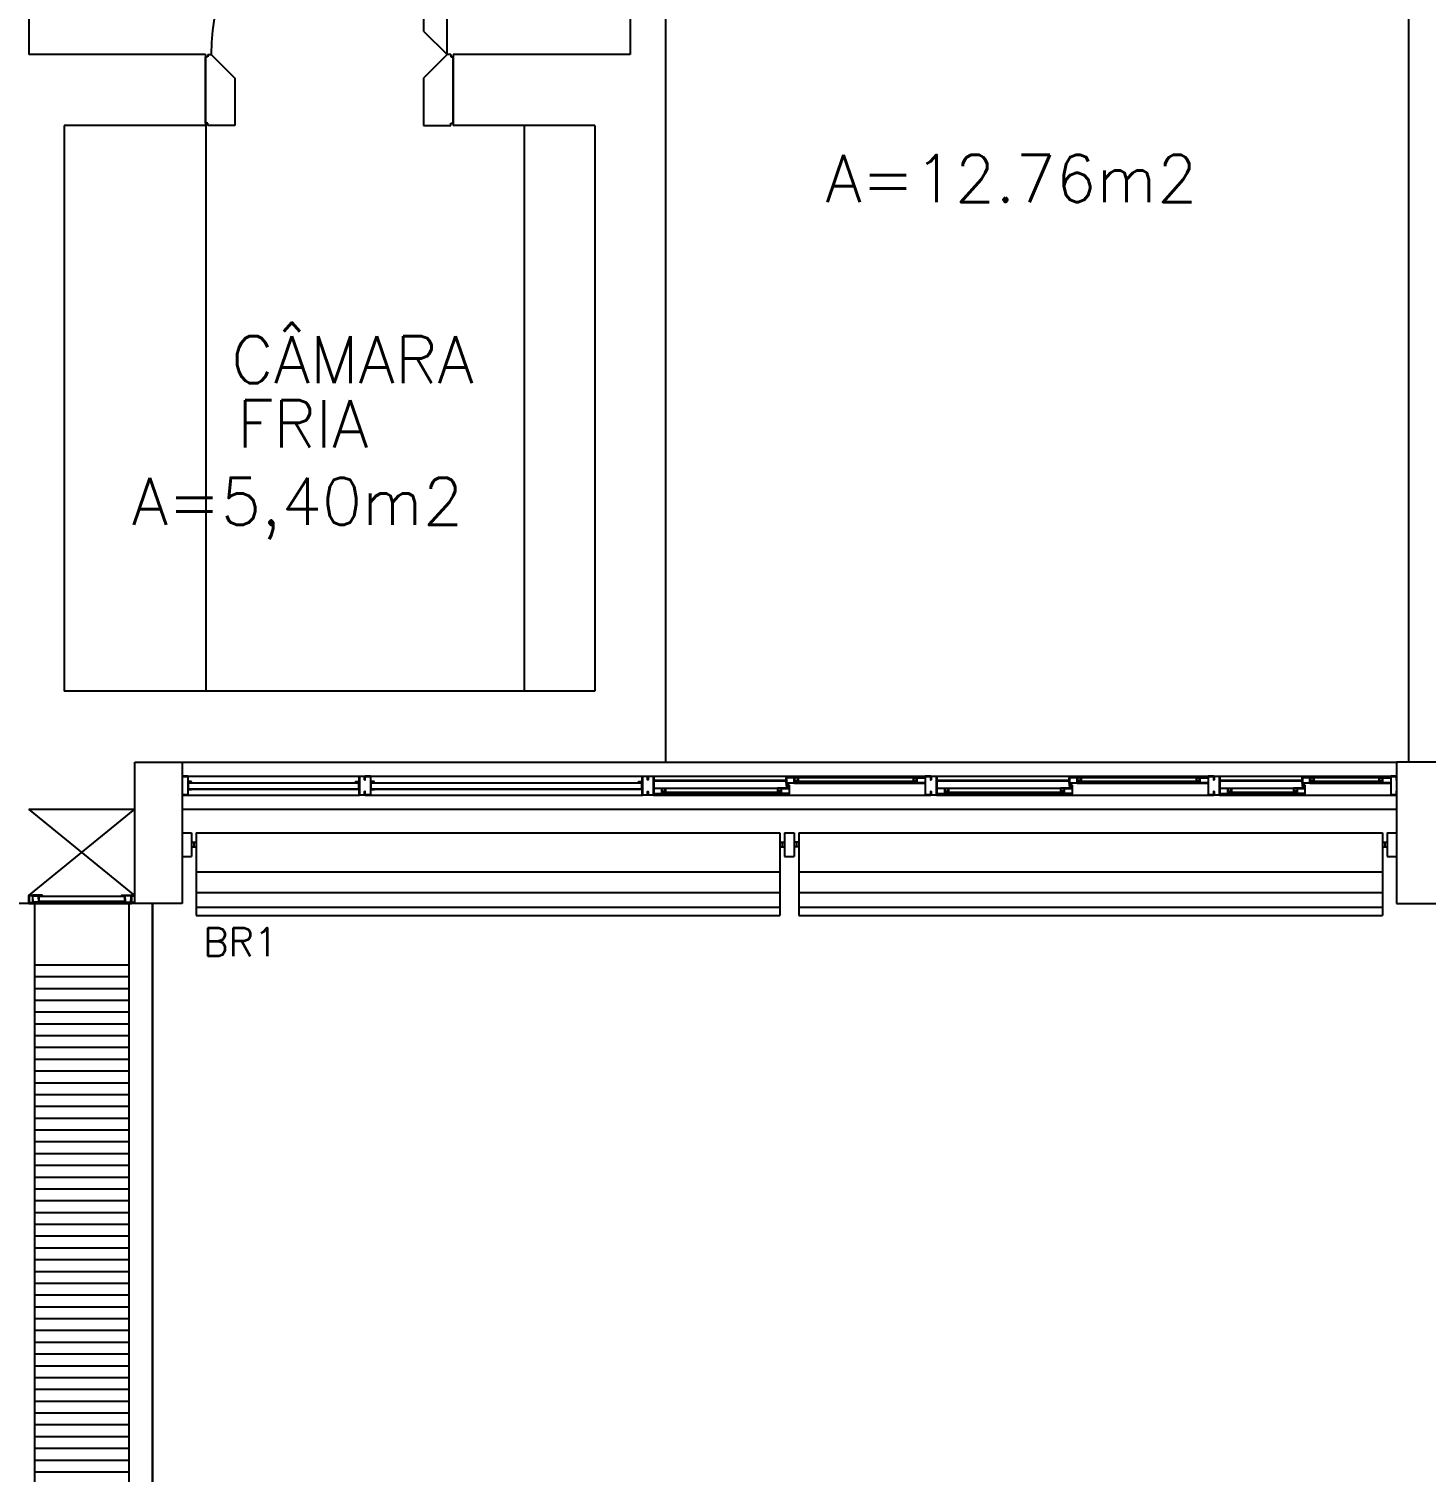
# Model space of a CAD drawing. Header units: millimetres. Extents: x 2128 to 2646, y 1972 to 2207.
# Drawn here: x 2328.81 to 2334.74, y 2124.5 to 2130.62 of the extents above; entities that cross this region are included whole.
import ezdxf

# ---------------------------------------------------------------- set-up
doc = ezdxf.new("R2010")
doc.units = ezdxf.units.MM
for name, color, linetype in [('AR-ALV', 2, 'Continuous'), ('AR-BRISES', 1, 'Continuous'), ('AR-ESQ', 1, 'Continuous'), ('AR-ESTC', 3, 'Continuous'), ('AR-ESTC-V3', 3, 'Continuous'), ('AR-PEITORIL', 1, 'Continuous'), ('AR-PISO', 1, 'Continuous'), ('AR-PORTA', 1, 'Continuous'), ('BR-LINHAS', 1, 'Continuous'), ('BR-MONTANTE', 242, 'Continuous'), ('BR-PAINEL', 1, 'Continuous'), ('BR-SUPORTE', 1, 'Continuous'), ('BR-TEXTO', 2, 'Continuous'), ('CAMARA FRIA-CONG', 1, 'Continuous'), ('DT-ESQ-BAGUETE-C', 1, 'Continuous'), ('DT-ESQ-BAGUETE-V', 1, 'Continuous'), ('DT-ESQ-CHAPA DOBRADA-V', 1, 'Continuous'), ('DT-ESQ-MARCO-V', 1, 'Continuous'), ('DT-ESQ-PERFIL CADEIRA-C', 2, 'Continuous'), ('DT-ESQ-PERFIL CADEIRA-V', 2, 'Continuous'), ('DT-ESQ-PERFIL U SIMPLES-C', 2, 'Continuous'), ('DT-ESQ-PERFIL U-C', 2, 'Continuous'), ('DT-ESQ-PERFIL U-V', 1, 'Continuous'), ('DT-ESQ-VENEZIANA-C', 1, 'Continuous'), ('DT-ESQ-VENEZIANA-V', 1, 'Continuous'), ('DT-ESQ-VIDRO-C', 2, 'Continuous'), ('DT-TXTMOD', 1, 'Continuous'), ('insercao', 4, 'Continuous'), ('maçaneta', 1, 'Continuous'), ('mov', 1, 'Continuous'), ('pm1', 2, 'Continuous'), ('pm2', 2, 'Continuous'), ('TEXTO', 2, 'Continuous'), ('Área', 2, 'Continuous')]:
    doc.layers.add(name, color=color, linetype=linetype)
doc.styles.add('S10', font='simplex.shx', dxfattribs={"height": 0.1})
doc.styles.add('S12', font='simplex.shx', dxfattribs={"width": 1.1, "height": 0.12})
doc.styles.add('UNB-100', font='simplex.shx', dxfattribs={"height": 0.2})

# ---------------------------------------------------------------- blocks, each defined once
blk = doc.blocks.new('pe100-alv-01p')
at = {"layer": 'maçaneta'}
for p, q in [((-0.025, 1.25), (-0.005, 1.25)), ((-0.025, 1.235), (-0.005, 1.235)), ((-0.005, 1.05), (-0.005, 1.235)), ((0.01, 1.065), (0.01, 1.235))]:
    blk.add_line(p, q, dxfattribs=at)
for centre, start, end in [((-0.005, 1.235), 360, 90), ((-0.005, 1.065), 270, 360)]:
    blk.add_arc(centre, 0.015, start, end, dxfattribs=at)
at = {"layer": 'mov'}
blk.add_arc((-0.025, 0.3), 1, 90, 180, dxfattribs=at)
at = {"layer": 'pm1'}
for p, q in [((-0.025, 1.3), (-0.125, 1.2)), ((-0.025, 1.3), (-0.025, 1.3)), ((-0.025, 0.3), (-0.025, 1.3)), ((-0.125, 1.2), (-0.125, 0.4)), ((-0.125, 0.4), (-0.025, 0.3)), ((-1.04, 0.29), (-1.05, 0.29)), ((-1.05, 0.01), (-1.05, 0.29)), ((-1.04, 0.3), (-1.025, 0.3)), ((-1.04, 0.3), (-1.04, 0.29)), ((-1.025, 0.3), (-0.925, 0.2)), ((-0.025, 0.3), (-0.125, 0.2)), ((-0.025, 0.3), (-0.025, 0.3)), ((-0.01, 0.3), (-0.025, 0.3)), ((-0.01, 0.3), (-0.01, 0.29)), ((-0.925, 0.2), (-0.925, 0)), ((-0.125, 0.2), (-0.125, 0)), ((-1.04, 0.01), (-1.05, 0.01)), ((-1.04, 0), (-1.04, 0.01)), ((-0.925, 0), (-1.04, 0)), ((-0.125, 0), (-0.01, 0)), ((-0.01, 0), (-0.01, 0.01))]:
    blk.add_line(p, q, dxfattribs=at)
at = {"layer": 'pm2'}
for p, q in [((-0.01, 0.29), (0, 0.29)), ((0, 0.01), (0, 0.29)), ((-0.01, 0.01), (0, 0.01))]:
    blk.add_line(p, q, dxfattribs=at)
blk = doc.blocks.new('EF50-P')
at = {"layer": 'DT-ESQ-BAGUETE-C', "ltscale": 0.1}
for points in [[(2.0485, -0.125), (2.035, -0.125), (2.035, -0.1235), (2.048, -0.1235, 0.414214), (2.0485, -0.123), (2.0485, -0.112, 0.414214), (2.048, -0.1115), (2.035, -0.1115), (2.035, -0.11), (2.0485, -0.11, -0.414214), (2.05, -0.1115), (2.05, -0.1235, -0.414214)], [(2.5265, -0.125), (2.54, -0.125), (2.54, -0.1235), (2.527, -0.1235, -0.414214), (2.5265, -0.123), (2.5265, -0.112, -0.414214), (2.527, -0.1115), (2.54, -0.1115), (2.54, -0.11), (2.5265, -0.11, 0.414214), (2.525, -0.1115), (2.525, -0.1235, 0.414214)], [(2.61, -0.08), (2.5965, -0.08), (2.5965, -0.0785), (2.6095, -0.0785, 0.414214), (2.61, -0.078), (2.61, -0.067, 0.414214), (2.6095, -0.0665), (2.5965, -0.0665), (2.5965, -0.065), (2.61, -0.065, -0.414214), (2.6115, -0.0665), (2.6115, -0.0785, -0.414214)], [(3.1015, -0.08), (3.115, -0.08), (3.115, -0.0785), (3.102, -0.0785, -0.414214), (3.1015, -0.078), (3.1015, -0.067, -0.414214), (3.102, -0.0665), (3.115, -0.0665), (3.115, -0.065), (3.1015, -0.065, 0.414214), (3.1, -0.0665), (3.1, -0.0785, 0.414214)], [(3.2485, -0.125), (3.235, -0.125), (3.235, -0.1235), (3.248, -0.1235, 0.414214), (3.2485, -0.123), (3.2485, -0.112, 0.414214), (3.248, -0.1115), (3.235, -0.1115), (3.235, -0.11), (3.2485, -0.11, -0.414214), (3.25, -0.1115), (3.25, -0.1235, -0.414214)], [(3.7265, -0.125), (3.74, -0.125), (3.74, -0.1235), (3.727, -0.1235, -0.414214), (3.7265, -0.123), (3.7265, -0.112, -0.414214), (3.727, -0.1115), (3.74, -0.1115), (3.74, -0.11), (3.7265, -0.11, 0.414214), (3.725, -0.1115), (3.725, -0.1235, 0.414214)], [(3.81, -0.08), (3.7965, -0.08), (3.7965, -0.0785), (3.8095, -0.0785, 0.414214), (3.81, -0.078), (3.81, -0.067, 0.414214), (3.8095, -0.0665), (3.7965, -0.0665), (3.7965, -0.065), (3.81, -0.065, -0.414214), (3.8115, -0.0665), (3.8115, -0.0785, -0.414214)], [(4.3015, -0.08), (4.315, -0.08), (4.315, -0.0785), (4.302, -0.0785, -0.414214), (4.3015, -0.078), (4.3015, -0.067, -0.414214), (4.302, -0.0665), (4.315, -0.0665), (4.315, -0.065), (4.3015, -0.065, 0.414214), (4.3, -0.0665), (4.3, -0.0785, 0.414214)], [(4.4485, -0.125), (4.435, -0.125), (4.435, -0.1235), (4.448, -0.1235, 0.414214), (4.4485, -0.123), (4.4485, -0.112, 0.414214), (4.448, -0.1115), (4.435, -0.1115), (4.435, -0.11), (4.4485, -0.11, -0.414214), (4.45, -0.1115), (4.45, -0.1235, -0.414214)], [(4.714, -0.125), (4.7275, -0.125), (4.7275, -0.1235), (4.7145, -0.1235, -0.414214), (4.714, -0.123), (4.714, -0.112, -0.414214), (4.7145, -0.1115), (4.7275, -0.1115), (4.7275, -0.11), (4.714, -0.11, 0.414214), (4.7125, -0.1115), (4.7125, -0.1235, 0.414214)], [(4.7975, -0.08), (4.784, -0.08), (4.784, -0.0785), (4.797, -0.0785, 0.414214), (4.7975, -0.078), (4.7975, -0.067, 0.414214), (4.797, -0.0665), (4.784, -0.0665), (4.784, -0.065), (4.7975, -0.065, -0.414214), (4.799, -0.0665), (4.799, -0.0785, -0.414214)], [(5.0765, -0.08), (5.09, -0.08), (5.09, -0.0785), (5.077, -0.0785, -0.414214), (5.0765, -0.078), (5.0765, -0.067, -0.414214), (5.077, -0.0665), (5.09, -0.0665), (5.09, -0.065), (5.0765, -0.065, 0.414214), (5.075, -0.0665), (5.075, -0.0785, 0.414214)]]:
    blk.add_lwpolyline(points, format="xyb", close=True, dxfattribs=at)
at = {"layer": 'DT-ESQ-BAGUETE-V', "ltscale": 0.1}
for p, q in [((2.0485, -0.11), (2.5265, -0.11)), ((2.61, -0.065), (3.1015, -0.065)), ((3.2485, -0.11), (3.7265, -0.11)), ((3.81, -0.065), (4.3015, -0.065)), ((4.4485, -0.11), (4.714, -0.11)), ((4.7975, -0.065), (5.0765, -0.065))]:
    blk.add_line(p, q, dxfattribs=at)
at = {"layer": 'DT-ESQ-CHAPA DOBRADA-V', "ltscale": 0.1}
for p, q in [((2, -0.077), (2.5615, -0.077)), ((2, -0.08), (2.5615, -0.08)), ((3.2, -0.077), (3.7615, -0.077)), ((3.2, -0.08), (3.7615, -0.08)), ((4.4, -0.077), (4.749, -0.077)), ((4.4, -0.08), (4.749, -0.08))]:
    blk.add_line(p, q, dxfattribs=at)
at = {"layer": 'DT-ESQ-MARCO-V', "ltscale": 0.1}
for p, q in [((0.0235, -0.06), (0.7515, -0.06)), ((0.7985, -0.06), (1.9515, -0.06)), ((0.0235, -0.14), (0.7515, -0.14)), ((0.7985, -0.14), (1.9515, -0.14))]:
    blk.add_line(p, q, dxfattribs=at)
at = {"layer": 'DT-ESQ-PERFIL CADEIRA-C', "ltscale": 0.1}
for p, q in [((2.5635, -0.0885), (2.61, -0.0885)), ((3.15, -0.0885), (3.1015, -0.0885)), ((3.7635, -0.0885), (3.81, -0.0885)), ((4.35, -0.0885), (4.3015, -0.0885)), ((4.751, -0.0885), (4.7975, -0.0885)), ((5.125, -0.0885), (5.0765, -0.0885)), ((2, -0.1335), (2.0485, -0.1335)), ((2.573, -0.1335), (2.5265, -0.1335)), ((3.2, -0.1335), (3.2485, -0.1335)), ((3.773, -0.1335), (3.7265, -0.1335)), ((4.4, -0.1335), (4.4485, -0.1335)), ((4.7605, -0.1335), (4.714, -0.1335))]:
    blk.add_line(p, q, dxfattribs=at)
for points in [[(2.0485, -0.135), (2, -0.135), (2, -0.1335), (2.035, -0.1335, -0.198912), (2.0339, -0.1331, -0.198913), (2.0335, -0.132), (2.0335, -0.112, 0.414214), (2.033, -0.1115), (2, -0.1115), (2, -0.11), (2.0335, -0.11, -0.414214), (2.035, -0.1115), (2.035, -0.1235), (2.035, -0.125), (2.035, -0.132), (2.0485, -0.132, -1)], [(2.5265, -0.132, 1), (2.5265, -0.135), (2.573, -0.135, 0.414214), (2.575, -0.133), (2.575, -0.112, 0.414214), (2.573, -0.11), (2.5415, -0.11, 0.414214), (2.54, -0.1115), (2.54, -0.132)], [(2.54, -0.1335, 0.198913), (2.5411, -0.1331, 0.198913), (2.5415, -0.132), (2.5415, -0.112, -0.414214), (2.542, -0.1115), (2.573, -0.1115, -0.414214), (2.5735, -0.112), (2.5735, -0.133, -0.414214), (2.573, -0.1335)], [(2.61, -0.087, -1), (2.61, -0.09), (2.5635, -0.09, -0.414214), (2.5615, -0.088), (2.5615, -0.067, -0.414214), (2.5635, -0.065), (2.595, -0.065, -0.414214), (2.5965, -0.0665), (2.5965, -0.087)], [(2.5965, -0.0885, -0.198913), (2.5954, -0.0881, -0.198913), (2.595, -0.087), (2.595, -0.067, 0.414214), (2.5945, -0.0665), (2.5635, -0.0665, 0.414214), (2.563, -0.067), (2.563, -0.088, 0.414214), (2.5635, -0.0885)], [(3.1015, -0.09), (3.15, -0.09), (3.15, -0.0885), (3.115, -0.0885, 0.198912), (3.1161, -0.0881, 0.198913), (3.1165, -0.087), (3.1165, -0.067, -0.414214), (3.117, -0.0665), (3.15, -0.0665), (3.15, -0.065), (3.1165, -0.065, 0.414214), (3.115, -0.0665), (3.115, -0.0785), (3.115, -0.08), (3.115, -0.087), (3.1015, -0.087, 1)], [(3.2485, -0.135), (3.2, -0.135), (3.2, -0.1335), (3.235, -0.1335, -0.198912), (3.2339, -0.1331, -0.198913), (3.2335, -0.132), (3.2335, -0.112, 0.414214), (3.233, -0.1115), (3.2, -0.1115), (3.2, -0.11), (3.2335, -0.11, -0.414214), (3.235, -0.1115), (3.235, -0.1235), (3.235, -0.125), (3.235, -0.132), (3.2485, -0.132, -1)], [(3.7265, -0.132, 1), (3.7265, -0.135), (3.773, -0.135, 0.414214), (3.775, -0.133), (3.775, -0.112, 0.414214), (3.773, -0.11), (3.7415, -0.11, 0.414214), (3.74, -0.1115), (3.74, -0.132)], [(3.74, -0.1335, 0.198913), (3.7411, -0.1331, 0.198913), (3.7415, -0.132), (3.7415, -0.112, -0.414214), (3.742, -0.1115), (3.773, -0.1115, -0.414214), (3.7735, -0.112), (3.7735, -0.133, -0.414214), (3.773, -0.1335)], [(3.81, -0.087, -1), (3.81, -0.09), (3.7635, -0.09, -0.414214), (3.7615, -0.088), (3.7615, -0.067, -0.414214), (3.7635, -0.065), (3.795, -0.065, -0.414214), (3.7965, -0.0665), (3.7965, -0.087)], [(3.7965, -0.0885, -0.198913), (3.7954, -0.0881, -0.198913), (3.795, -0.087), (3.795, -0.067, 0.414214), (3.7945, -0.0665), (3.7635, -0.0665, 0.414214), (3.763, -0.067), (3.763, -0.088, 0.414214), (3.7635, -0.0885)], [(4.3015, -0.09), (4.35, -0.09), (4.35, -0.0885), (4.315, -0.0885, 0.198912), (4.3161, -0.0881, 0.198913), (4.3165, -0.087), (4.3165, -0.067, -0.414214), (4.317, -0.0665), (4.35, -0.0665), (4.35, -0.065), (4.3165, -0.065, 0.414214), (4.315, -0.0665), (4.315, -0.0785), (4.315, -0.08), (4.315, -0.087), (4.3015, -0.087, 1)], [(4.4485, -0.135), (4.4, -0.135), (4.4, -0.1335), (4.435, -0.1335, -0.198912), (4.4339, -0.1331, -0.198913), (4.4335, -0.132), (4.4335, -0.112, 0.414214), (4.433, -0.1115), (4.4, -0.1115), (4.4, -0.11), (4.4335, -0.11, -0.414214), (4.435, -0.1115), (4.435, -0.1235), (4.435, -0.125), (4.435, -0.132), (4.4485, -0.132, -1)], [(4.714, -0.132, 1), (4.714, -0.135), (4.7605, -0.135, 0.414214), (4.7625, -0.133), (4.7625, -0.112, 0.414214), (4.7605, -0.11), (4.729, -0.11, 0.414214), (4.7275, -0.1115), (4.7275, -0.132)], [(4.7275, -0.1335, 0.198913), (4.7286, -0.1331, 0.198913), (4.729, -0.132), (4.729, -0.112, -0.414214), (4.7295, -0.1115), (4.7605, -0.1115, -0.414214), (4.761, -0.112), (4.761, -0.133, -0.414214), (4.7605, -0.1335)], [(4.7975, -0.087, -1), (4.7975, -0.09), (4.751, -0.09, -0.414214), (4.749, -0.088), (4.749, -0.067, -0.414214), (4.751, -0.065), (4.7825, -0.065, -0.414214), (4.784, -0.0665), (4.784, -0.087)], [(4.784, -0.0885, -0.198913), (4.7829, -0.0881, -0.198913), (4.7825, -0.087), (4.7825, -0.067, 0.414214), (4.782, -0.0665), (4.751, -0.0665, 0.414214), (4.7505, -0.067), (4.7505, -0.088, 0.414214), (4.751, -0.0885)], [(5.0765, -0.09), (5.125, -0.09), (5.125, -0.0885), (5.09, -0.0885, 0.198912), (5.0911, -0.0881, 0.198913), (5.0915, -0.087), (5.0915, -0.067, -0.414214), (5.092, -0.0665), (5.125, -0.0665), (5.125, -0.065), (5.0915, -0.065, 0.414214), (5.09, -0.0665), (5.09, -0.0785), (5.09, -0.08), (5.09, -0.087), (5.0765, -0.087, 1)]]:
    blk.add_lwpolyline(points, format="xyb", close=True, dxfattribs=at)
at = {"layer": 'DT-ESQ-PERFIL CADEIRA-V', "ltscale": 0.1}
for p, q in [((2.595, -0.09), (3.1015, -0.09)), ((3.795, -0.09), (4.3015, -0.09)), ((4.7825, -0.09), (5.0765, -0.09)), ((2.0485, -0.135), (2.5265, -0.135)), ((3.2485, -0.135), (3.7265, -0.135)), ((4.4485, -0.135), (4.714, -0.135))]:
    blk.add_line(p, q, dxfattribs=at)
at = {"layer": 'DT-ESQ-PERFIL U SIMPLES-C', "ltscale": 0.1}
for points in [[(2.5635, -0.102), (2.5715, -0.102), (2.5715, -0.1005), (2.5635, -0.1005, -0.414214), (2.563, -0.1), (2.563, -0.092, -0.414214), (2.5635, -0.0915), (2.5715, -0.0915), (2.5715, -0.09), (2.5635, -0.09, 0.414214), (2.5615, -0.092), (2.5615, -0.1, 0.414214)], [(2.573, -0.098), (2.565, -0.098), (2.565, -0.0995), (2.573, -0.0995, -0.414214), (2.5735, -0.1), (2.5735, -0.108, -0.414214), (2.573, -0.1085), (2.565, -0.1085), (2.565, -0.11), (2.573, -0.11, 0.414214), (2.575, -0.108), (2.575, -0.1, 0.414214)], [(3.7635, -0.102), (3.7715, -0.102), (3.7715, -0.1005), (3.7635, -0.1005, -0.414214), (3.763, -0.1), (3.763, -0.092, -0.414214), (3.7635, -0.0915), (3.7715, -0.0915), (3.7715, -0.09), (3.7635, -0.09, 0.414214), (3.7615, -0.092), (3.7615, -0.1, 0.414214)], [(3.773, -0.098), (3.765, -0.098), (3.765, -0.0995), (3.773, -0.0995, -0.414214), (3.7735, -0.1), (3.7735, -0.108, -0.414214), (3.773, -0.1085), (3.765, -0.1085), (3.765, -0.11), (3.773, -0.11, 0.414214), (3.775, -0.108), (3.775, -0.1, 0.414214)], [(4.751, -0.102), (4.759, -0.102), (4.759, -0.1005), (4.751, -0.1005, -0.414214), (4.7505, -0.1), (4.7505, -0.092, -0.414214), (4.751, -0.0915), (4.759, -0.0915), (4.759, -0.09), (4.751, -0.09, 0.414214), (4.749, -0.092), (4.749, -0.1, 0.414214)], [(4.7605, -0.098), (4.7525, -0.098), (4.7525, -0.0995), (4.7605, -0.0995, -0.414214), (4.761, -0.1), (4.761, -0.108, -0.414214), (4.7605, -0.1085), (4.7525, -0.1085), (4.7525, -0.11), (4.7605, -0.11, 0.414214), (4.7625, -0.108), (4.7625, -0.1, 0.414214)]]:
    blk.add_lwpolyline(points, format="xyb", close=True, dxfattribs=at)
at = {"layer": 'DT-ESQ-PERFIL U-C', "ltscale": 0.1}
for points in [[(0.025, -0.1234), (0.025, -0.086), (0.0385, -0.086, 1), (0.0385, -0.083), (0.025, -0.083), (0.025, -0.0615, 0.414214), (0.0235, -0.06), (0.0015, -0.06, 0.414214), (0, -0.0615), (0, -0.075), (0.0015, -0.075), (0.0015, -0.0615), (0.0235, -0.0615), (0.0235, -0.083, 0.414214), (0.025, -0.0845, 0.414214), (0.0235, -0.086), (0.0235, -0.1234), (0.0235, -0.1385), (0.0015, -0.1385), (0.0015, -0.125), (0, -0.125), (0, -0.1385, 0.414214), (0.0015, -0.14), (0.0235, -0.14, 0.414214), (0.025, -0.1385)], [(0.75, -0.1234), (0.75, -0.086), (0.7365, -0.086, -1), (0.7365, -0.083), (0.75, -0.083), (0.75, -0.0615, -0.414214), (0.7515, -0.06), (0.7735, -0.06, -0.414214), (0.775, -0.0615), (0.775, -0.075), (0.7735, -0.075), (0.7735, -0.0615), (0.7515, -0.0615), (0.7515, -0.083, -0.414214), (0.75, -0.0845, -0.414214), (0.7515, -0.086), (0.7515, -0.1234), (0.7515, -0.1385), (0.7735, -0.1385), (0.7735, -0.125), (0.775, -0.125), (0.775, -0.1385, -0.414214), (0.7735, -0.14), (0.7515, -0.14, -0.414214), (0.75, -0.1385)], [(0.8, -0.1234), (0.8, -0.086), (0.8135, -0.086, 1), (0.8135, -0.083), (0.8, -0.083), (0.8, -0.0615, 0.414214), (0.7985, -0.06), (0.7765, -0.06, 0.414214), (0.775, -0.0615), (0.775, -0.075), (0.7765, -0.075), (0.7765, -0.0615), (0.7985, -0.0615), (0.7985, -0.083, 0.414214), (0.8, -0.0845, 0.414214), (0.7985, -0.086), (0.7985, -0.1234), (0.7985, -0.1385), (0.7765, -0.1385), (0.7765, -0.125), (0.775, -0.125), (0.775, -0.1385, 0.414214), (0.7765, -0.14), (0.7985, -0.14, 0.414214), (0.8, -0.1385)], [(1.95, -0.1234), (1.95, -0.086), (1.9365, -0.086, -1), (1.9365, -0.083), (1.95, -0.083), (1.95, -0.0615, -0.414214), (1.9515, -0.06), (1.9735, -0.06, -0.414214), (1.975, -0.0615), (1.975, -0.075), (1.9735, -0.075), (1.9735, -0.0615), (1.9515, -0.0615), (1.9515, -0.083, -0.414214), (1.95, -0.0845, -0.414214), (1.9515, -0.086), (1.9515, -0.1234), (1.9515, -0.1385), (1.9735, -0.1385), (1.9735, -0.125), (1.975, -0.125), (1.975, -0.1385, -0.414214), (1.9735, -0.14), (1.9515, -0.14, -0.414214), (1.95, -0.1385)], [(1.975, -0.0615, -0.414214), (1.9765, -0.06), (1.9985, -0.06, -0.414214), (2, -0.0615), (2, -0.1385, -0.414214), (1.9985, -0.14), (1.9765, -0.14, -0.414214), (1.975, -0.1385), (1.975, -0.125), (1.9765, -0.125), (1.9765, -0.138, 0.414214), (1.977, -0.1385), (1.998, -0.1385, 0.414214), (1.9985, -0.138), (1.9985, -0.062, 0.414214), (1.998, -0.0615), (1.977, -0.0615, 0.414214), (1.9765, -0.062), (1.9765, -0.075), (1.975, -0.075)], [(3.175, -0.0615, 0.414214), (3.1735, -0.06), (3.1515, -0.06, 0.414214), (3.15, -0.0615), (3.15, -0.1385, 0.414214), (3.1515, -0.14), (3.1735, -0.14, 0.414214), (3.175, -0.1385), (3.175, -0.125), (3.1735, -0.125), (3.1735, -0.138, -0.414214), (3.173, -0.1385), (3.152, -0.1385, -0.414214), (3.1515, -0.138), (3.1515, -0.062, -0.414214), (3.152, -0.0615), (3.173, -0.0615, -0.414214), (3.1735, -0.062), (3.1735, -0.075), (3.175, -0.075)], [(3.175, -0.0615, -0.414214), (3.1765, -0.06), (3.1985, -0.06, -0.414214), (3.2, -0.0615), (3.2, -0.1385, -0.414214), (3.1985, -0.14), (3.1765, -0.14, -0.414214), (3.175, -0.1385), (3.175, -0.125), (3.1765, -0.125), (3.1765, -0.138, 0.414214), (3.177, -0.1385), (3.198, -0.1385, 0.414214), (3.1985, -0.138), (3.1985, -0.062, 0.414214), (3.198, -0.0615), (3.177, -0.0615, 0.414214), (3.1765, -0.062), (3.1765, -0.075), (3.175, -0.075)], [(4.375, -0.0615, 0.414214), (4.3735, -0.06), (4.3515, -0.06, 0.414214), (4.35, -0.0615), (4.35, -0.1385, 0.414214), (4.3515, -0.14), (4.3735, -0.14, 0.414214), (4.375, -0.1385), (4.375, -0.125), (4.3735, -0.125), (4.3735, -0.138, -0.414214), (4.373, -0.1385), (4.352, -0.1385, -0.414214), (4.3515, -0.138), (4.3515, -0.062, -0.414214), (4.352, -0.0615), (4.373, -0.0615, -0.414214), (4.3735, -0.062), (4.3735, -0.075), (4.375, -0.075)], [(4.375, -0.0615, -0.414214), (4.3765, -0.06), (4.3985, -0.06, -0.414214), (4.4, -0.0615), (4.4, -0.1385, -0.414214), (4.3985, -0.14), (4.3765, -0.14, -0.414214), (4.375, -0.1385), (4.375, -0.125), (4.3765, -0.125), (4.3765, -0.138, 0.414214), (4.377, -0.1385), (4.398, -0.1385, 0.414214), (4.3985, -0.138), (4.3985, -0.062, 0.414214), (4.398, -0.0615), (4.377, -0.0615, 0.414214), (4.3765, -0.062), (4.3765, -0.075), (4.375, -0.075)], [(5.15, -0.0615, 0.414214), (5.1485, -0.06), (5.1265, -0.06, 0.414214), (5.125, -0.0615), (5.125, -0.1385, 0.414214), (5.1265, -0.14), (5.1485, -0.14, 0.414214), (5.15, -0.1385), (5.15, -0.125), (5.1485, -0.125), (5.1485, -0.138, -0.414214), (5.148, -0.1385), (5.127, -0.1385, -0.414214), (5.1265, -0.138), (5.1265, -0.062, -0.414214), (5.127, -0.0615), (5.148, -0.0615, -0.414214), (5.1485, -0.062), (5.1485, -0.075), (5.15, -0.075)], [(0.04, -0.086), (0.0265, -0.086, 0.414214), (0.025, -0.0875), (0.025, -0.1145, 0.414214), (0.0265, -0.116), (0.04, -0.116), (0.04, -0.1145), (0.0265, -0.1145), (0.0265, -0.0875), (0.04, -0.0875)], [(0.735, -0.086), (0.7485, -0.086, -0.414214), (0.75, -0.0875), (0.75, -0.1145, -0.414214), (0.7485, -0.116), (0.735, -0.116), (0.735, -0.1145), (0.7485, -0.1145), (0.7485, -0.0875), (0.735, -0.0875)], [(0.815, -0.086), (0.8015, -0.086, 0.414214), (0.8, -0.0875), (0.8, -0.1145, 0.414214), (0.8015, -0.116), (0.815, -0.116), (0.815, -0.1145), (0.8015, -0.1145), (0.8015, -0.0875), (0.815, -0.0875)], [(1.935, -0.086), (1.9485, -0.086, -0.414214), (1.95, -0.0875), (1.95, -0.1145, -0.414214), (1.9485, -0.116), (1.935, -0.116), (1.935, -0.1145), (1.9485, -0.1145), (1.9485, -0.0875), (1.935, -0.0875)]]:
    blk.add_lwpolyline(points, format="xyb", close=True, dxfattribs=at)
for points in [[(0.025, -0.0845), (0.0385, -0.0845)], [(0.75, -0.0845), (0.7365, -0.0845)], [(0.8, -0.0845), (0.8135, -0.0845)], [(1.95, -0.0845), (1.9365, -0.0845)]]:
    blk.add_lwpolyline(points, dxfattribs=at)
at = {"layer": 'DT-ESQ-PERFIL U-V', "ltscale": 0.1}
for p, q in [((1.9985, -0.06), (3.1515, -0.06)), ((3.1985, -0.06), (4.3515, -0.06)), ((4.3985, -0.06), (5.1265, -0.06)), ((1.9985, -0.14), (3.1515, -0.14)), ((3.1985, -0.14), (4.3515, -0.14)), ((4.3985, -0.14), (5.1265, -0.14))]:
    blk.add_line(p, q, dxfattribs=at)
at = {"layer": 'DT-ESQ-VENEZIANA-C', "ltscale": 0.1}
for p, q in [((0.0265, -0.113), (0.7485, -0.113)), ((0.0265, -0.1145), (0.7485, -0.1145)), ((0.8015, -0.113), (1.9485, -0.113)), ((0.8015, -0.1145), (1.9485, -0.1145))]:
    blk.add_line(p, q, dxfattribs=at)
at = {"layer": 'DT-ESQ-VENEZIANA-V', "ltscale": 0.1}
for p, q in [((0.0265, -0.0875), (0.7485, -0.0875)), ((0.8015, -0.0875), (1.9485, -0.0875))]:
    blk.add_line(p, q, dxfattribs=at)
at = {"layer": 'DT-ESQ-VIDRO-C', "ltscale": 0.1}
for points in [[(3.1125, -0.085), (3.1125, -0.082), (2.599, -0.082), (2.599, -0.085)], [(4.3125, -0.085), (4.3125, -0.082), (3.799, -0.082), (3.799, -0.085)], [(5.0875, -0.085), (5.0875, -0.082), (4.7865, -0.082), (4.7865, -0.085)], [(2.038, -0.13), (2.038, -0.127), (2.537, -0.127), (2.537, -0.13)], [(3.238, -0.13), (3.238, -0.127), (3.737, -0.127), (3.737, -0.13)], [(4.438, -0.13), (4.438, -0.127), (4.7245, -0.127), (4.7245, -0.13)]]:
    blk.add_lwpolyline(points, close=True, dxfattribs=at)
at = {"layer": 'DT-TXTMOD', "ltscale": 0.1, "style": 'S10', "flags": 3}
for tag, p in [('M01', (0.025, -0.28)), ('M02', (0.3253, -0.28)), ('M03', (0.627, -0.28)), ('M04', (0.9288, -0.28)), ('M05', (1.2306, -0.28)), ('M06', (1.5323, -0.28)), ('M07', (1.8341, -0.28)), ('M08', (2.1359, -0.28)), ('M09', (2.4376, -0.28)), ('M10', (2.7394, -0.28)), ('M11', (3.0412, -0.28)), ('M12', (3.3429, -0.28)), ('M13', (3.6447, -0.28)), ('M14', (3.9464, -0.28)), ('M15', (4.2482, -0.28)), ('M16', (4.55, -0.28)), ('M17', (4.8517, -0.28))]:
    blk.add_attdef(tag, p, '', height=0.1, dxfattribs=at)
blk = doc.blocks.new('BR-MODULO1')
at = {"layer": 'BR-LINHAS'}
for p, q in [((0.06, -0.2648), (2.535, -0.2648)), ((2.615, -0.2648), (5.09, -0.2648)), ((0.06, -0.3524), (2.535, -0.3524)), ((2.615, -0.3524), (5.09, -0.3524)), ((0.06, -0.4147), (2.535, -0.4147)), ((2.615, -0.4147), (5.09, -0.4147))]:
    blk.add_line(p, q, dxfattribs=at)
at = {"layer": 'BR-MONTANTE'}
for p, q in [((0, -0.1), (0, -0.2)), ((0, -0.1), (0.04, -0.1)), ((0.04, -0.1), (0.04, -0.2)), ((2.5547, -0.1), (2.5947, -0.1)), ((2.5547, -0.1), (2.5547, -0.2)), ((2.5947, -0.1), (2.5947, -0.2)), ((5.11, -0.1), (5.11, -0.2)), ((5.11, -0.1), (5.15, -0.1)), ((5.15, -0.1), (5.15, -0.2)), ((0, -0.2), (0.04, -0.2)), ((2.5547, -0.2), (2.5947, -0.2)), ((5.11, -0.2), (5.15, -0.2))]:
    blk.add_line(p, q, dxfattribs=at)
at = {"layer": 'BR-PAINEL'}
for p, q in [((0.06, -0.1), (2.535, -0.1)), ((0.06, -0.1), (0.06, -0.45)), ((2.535, -0.1), (2.535, -0.45)), ((2.615, -0.1), (2.615, -0.45)), ((2.615, -0.1), (5.09, -0.1)), ((5.09, -0.1), (5.09, -0.45)), ((0.06, -0.45), (2.535, -0.45)), ((2.615, -0.45), (5.09, -0.45))]:
    blk.add_line(p, q, dxfattribs=at)
at = {"layer": 'BR-SUPORTE'}
for p, q in [((0.04, -0.14), (0.06, -0.14)), ((0.04, -0.16), (0.06, -0.16)), ((0.05, -0.14), (0.05, -0.16)), ((2.5347, -0.14), (2.5547, -0.14)), ((2.5347, -0.16), (2.5547, -0.16)), ((2.5447, -0.14), (2.5447, -0.16)), ((2.6147, -0.14), (2.5947, -0.14)), ((2.6147, -0.16), (2.5947, -0.16)), ((2.6047, -0.14), (2.6047, -0.16)), ((5.09, -0.14), (5.11, -0.14)), ((5.09, -0.16), (5.11, -0.16)), ((5.1, -0.14), (5.1, -0.16))]:
    blk.add_line(p, q, dxfattribs=at)
blk = doc.blocks.new('EF01C-P')
at = {"layer": 'DT-ESQ-BAGUETE-C', "ltscale": 0.1}
for points in [[(0.0015, 0.035), (0.015, 0.035), (0.015, 0.0335), (0.0015, 0.0335), (0.0015, 0.005), (0.015, 0.005), (0.015, 0.0035), (0.0015, 0.0035, -0.414214), (0, 0.005), (0, 0.0335, -0.414214)], [(0.4485, 0.035), (0.435, 0.035), (0.435, 0.0335), (0.4485, 0.0335), (0.4485, 0.005), (0.435, 0.005), (0.435, 0.0035), (0.4485, 0.0035, 0.414214), (0.45, 0.005), (0.45, 0.0335, 0.414214)]]:
    blk.add_lwpolyline(points, format="xyb", close=True, dxfattribs=at)
at = {"layer": 'DT-ESQ-PERFIL CADEIRA-C', "ltscale": 0.1}
for points in [[(0.01, 0.0015), (0.01, 0.003), (0.0015, 0.003, 1), (0.0015, 0), (0.015, 0, 0.414214), (0.0165, 0.0015), (0.0165, 0.0335), (0.043, 0.0335)], [(0.043, 0.0065), (0.018, 0.0065), (0.018, 0.0165), (0.0165, 0.0165), (0.0165, 0.0065, 0.414214), (0.018, 0.005), (0.043, 0.005), (0.0565, 0.005, 1), (0.0565, 0.008), (0.043, 0.008), (0.043, 0.02), (0.043, 0.032), (0.0565, 0.032, 1), (0.0565, 0.035), (0.043, 0.035), (0.0165, 0.035, 0.414214), (0.015, 0.0335), (0.015, 0.0015), (0.0015, 0.0015)], [(0.0415, 0.02), (0.0415, 0.032, -0.414214), (0.043, 0.0335), (0.0565, 0.0335)], [(0.0415, 0.02), (0.0415, 0.008, 0.414214), (0.043, 0.0065), (0.0565, 0.0065)], [(0.407, 0.0065), (0.432, 0.0065), (0.432, 0.0165), (0.4335, 0.0165), (0.4335, 0.0065, -0.414214), (0.432, 0.005), (0.407, 0.005), (0.3935, 0.005, -1), (0.3935, 0.008), (0.407, 0.008), (0.407, 0.02), (0.407, 0.032), (0.3935, 0.032, -1), (0.3935, 0.035), (0.407, 0.035), (0.4335, 0.035, -0.414214), (0.435, 0.0335), (0.435, 0.0015), (0.4485, 0.0015)], [(0.4085, 0.02), (0.4085, 0.032, 0.414214), (0.407, 0.0335), (0.3935, 0.0335)], [(0.4085, 0.02), (0.4085, 0.008, -0.414214), (0.407, 0.0065), (0.3935, 0.0065)], [(0.44, 0.0015), (0.44, 0.003), (0.4485, 0.003, -1), (0.4485, 0), (0.435, 0, -0.414214), (0.4335, 0.0015), (0.4335, 0.0335), (0.407, 0.0335)]]:
    blk.add_lwpolyline(points, format="xyb", dxfattribs=at)
at = {"layer": 'DT-ESQ-PERFIL CADEIRA-V', "ltscale": 0.1}
blk.add_line((0.015, 0), (0.435, 0), dxfattribs=at)
at = {"layer": 'DT-ESQ-VENEZIANA-C', "ltscale": 0.1}
for p, q in [((0.043, 0.0105), (0.407, 0.0105)), ((0.043, 0.009), (0.407, 0.009))]:
    blk.add_line(p, q, dxfattribs=at)
at = {"layer": 'DT-ESQ-VENEZIANA-V', "ltscale": 0.1}
blk.add_line((0.043, 0.031), (0.407, 0.031), dxfattribs=at)
at = {"layer": 'DT-TXTMOD', "ltscale": 0.1, "style": 'S10', "flags": 3}
blk.add_attdef('EF01C', (0.0208, -0.14), '', height=0.1, dxfattribs=at)
blk = doc.blocks.new('DET-GS-PLANTA BAIXA')
at = {"layer": 'AR-ESTC-V3'}
for p, q in [((210.0161, -516.3577), (210.0161, -512.9889)), ((210.4161, -516.3577), (210.4161, -512.9889)), ((210.5161, -516.3577), (210.5161, -512.9889))]:
    blk.add_line(p, q, dxfattribs=at)
at = {"layer": 'AR-ESTC-V3', "color": 1}
for p, q in [((210.0161, -513.2485), (210.4161, -513.2485)), ((210.0161, -513.2985), (210.4161, -513.2985)), ((210.0161, -513.3485), (210.4161, -513.3485)), ((210.0161, -513.3985), (210.4161, -513.3985)), ((210.0161, -513.4485), (210.4161, -513.4485)), ((210.0161, -513.4985), (210.4161, -513.4985)), ((210.0161, -513.5485), (210.4161, -513.5485)), ((210.0161, -513.5985), (210.4161, -513.5985)), ((210.0161, -513.6485), (210.4161, -513.6485)), ((210.0161, -513.6985), (210.4161, -513.6985)), ((210.0161, -513.7485), (210.4161, -513.7485)), ((210.0161, -513.7985), (210.4161, -513.7985)), ((210.0161, -513.8485), (210.4161, -513.8485)), ((210.0161, -513.8985), (210.4161, -513.8985)), ((210.0161, -513.9485), (210.4161, -513.9485)), ((210.0161, -513.9985), (210.4161, -513.9985)), ((210.0161, -514.0485), (210.4161, -514.0485)), ((210.0161, -514.0985), (210.4161, -514.0985)), ((210.0161, -514.1485), (210.4161, -514.1485)), ((210.0161, -514.1985), (210.4161, -514.1985)), ((210.0161, -514.2485), (210.4161, -514.2485)), ((210.0161, -514.2985), (210.4161, -514.2985)), ((210.0161, -514.3485), (210.4161, -514.3485)), ((210.0161, -514.3985), (210.4161, -514.3985)), ((210.0161, -514.4485), (210.4161, -514.4485)), ((210.0161, -514.4985), (210.4161, -514.4985)), ((210.0161, -514.5485), (210.4161, -514.5485)), ((210.0161, -514.5985), (210.4161, -514.5985)), ((210.0161, -514.6485), (210.4161, -514.6485)), ((210.0161, -514.6985), (210.4161, -514.6985)), ((210.0161, -514.7485), (210.4161, -514.7485)), ((210.0161, -514.7985), (210.4161, -514.7985)), ((210.0161, -514.8485), (210.4161, -514.8485)), ((210.0161, -514.8985), (210.4161, -514.8985)), ((210.0161, -514.9485), (210.4161, -514.9485)), ((210.0161, -514.9985), (210.4161, -514.9985)), ((210.0161, -515.0485), (210.4161, -515.0485)), ((210.0161, -515.0985), (210.4161, -515.0985)), ((210.0161, -515.1485), (210.4161, -515.1485)), ((210.0161, -515.1985), (210.4161, -515.1985)), ((210.0161, -515.2485), (210.4161, -515.2485)), ((210.0161, -515.2985), (210.4161, -515.2985)), ((210.0161, -515.3485), (210.4161, -515.3485)), ((210.0161, -515.3985), (210.4161, -515.3985))]:
    blk.add_line(p, q, dxfattribs=at)
blk = doc.blocks.new('DET-GS-COBERTURA')
at = {"layer": 'AR-PISO', "linetype": 'Continuous'}
for p, q in [((211.4676, -512.9889), (210.8676, -512.9889)), ((210.9676, -516.3577), (210.9676, -512.9889)), ((211.3676, -516.3577), (211.3676, -512.9889)), ((211.4676, -516.3577), (211.4676, -512.9889)), ((210.9676, -513.2485), (211.3676, -513.2485)), ((210.9676, -513.2985), (211.3676, -513.2985)), ((210.9676, -513.3485), (211.3676, -513.3485)), ((210.9676, -513.3985), (211.3676, -513.3985)), ((210.9676, -513.4485), (211.3676, -513.4485)), ((210.9676, -513.4985), (211.3676, -513.4985)), ((210.9676, -513.5485), (211.3676, -513.5485)), ((210.9676, -513.5985), (211.3676, -513.5985)), ((210.9676, -513.6485), (211.3676, -513.6485)), ((210.9676, -513.6985), (211.3676, -513.6985)), ((210.9676, -513.7485), (211.3676, -513.7485)), ((210.9676, -513.7985), (211.3676, -513.7985)), ((210.9676, -513.8485), (211.3676, -513.8485)), ((210.9676, -513.8985), (211.3676, -513.8985)), ((210.9676, -513.9485), (211.3676, -513.9485)), ((210.9676, -513.9985), (211.3676, -513.9985)), ((210.9676, -514.0485), (211.3676, -514.0485)), ((210.9676, -514.0985), (211.3676, -514.0985)), ((210.9676, -514.1485), (211.3676, -514.1485)), ((210.9676, -514.1985), (211.3676, -514.1985)), ((210.9676, -514.2485), (211.3676, -514.2485)), ((210.9676, -514.2985), (211.3676, -514.2985)), ((210.9676, -514.3485), (211.3676, -514.3485)), ((210.9676, -514.3985), (211.3676, -514.3985)), ((210.9676, -514.4485), (211.3676, -514.4485)), ((210.9676, -514.4985), (211.3676, -514.4985)), ((210.9676, -514.5485), (211.3676, -514.5485)), ((210.9676, -514.5985), (211.3676, -514.5985)), ((210.9676, -514.6485), (211.3676, -514.6485)), ((210.9676, -514.6985), (211.3676, -514.6985)), ((210.9676, -514.7485), (211.3676, -514.7485)), ((210.9676, -514.7985), (211.3676, -514.7985)), ((210.9676, -514.8485), (211.3676, -514.8485)), ((210.9676, -514.8985), (211.3676, -514.8985)), ((210.9676, -514.9485), (211.3676, -514.9485)), ((210.9676, -514.9985), (211.3676, -514.9985)), ((210.9676, -515.0485), (211.3676, -515.0485)), ((210.9676, -515.0985), (211.3676, -515.0985)), ((210.9676, -515.1485), (211.3676, -515.1485)), ((210.9676, -515.1985), (211.3676, -515.1985)), ((210.9676, -515.2485), (211.3676, -515.2485)), ((210.9676, -515.2985), (211.3676, -515.2985)), ((210.9676, -515.3485), (211.3676, -515.3485)), ((210.9676, -515.3985), (211.3676, -515.3985))]:
    blk.add_line(p, q, dxfattribs=at)

msp = doc.modelspace()

# ---------------------------------------------------------------- linework, layer by layer
at = {"layer": 'AR-ALV'}
for p, q in [((2328.8115, 2135.8408), (2328.8115, 2130.5151)), ((2331.3615, 2135.8401), (2331.3615, 2130.5151)), ((2331.5115, 2131.5651), (2331.5115, 2127.5151)), ((2334.6615, 2131.5651), (2334.6615, 2127.5151)), ((2329.5601, 2130.5151), (2328.8115, 2130.5151)), ((2329.5601, 2130.5151), (2329.5601, 2130.2151)), ((2330.6101, 2130.5151), (2330.6101, 2130.2151)), ((2331.3615, 2130.5151), (2330.6101, 2130.5151)), ((2328.9615, 2130.2151), (2328.9615, 2127.8158)), ((2329.5601, 2130.2151), (2328.9615, 2130.2151)), ((2331.2115, 2130.2151), (2330.6101, 2130.2151)), ((2331.2115, 2130.2151), (2331.2115, 2127.8158)), ((2331.2115, 2127.8158), (2328.9615, 2127.8158)), ((2329.4615, 2127.5151), (2331.5115, 2127.5151)), ((2328.8115, 2127.3151), (2329.2615, 2127.3151))]:
    msp.add_line(p, q, dxfattribs=at)
at = {"layer": 'AR-ESQ'}
for p, q in [((2329.261, 2126.9497), (2328.8115, 2127.3151)), ((2328.8119, 2126.9497), (2329.2615, 2127.3151))]:
    msp.add_line(p, q, dxfattribs=at)
at = {"layer": 'AR-ESTC'}
for p, q in [((2329.2615, 2127.5151), (2329.4615, 2127.5151)), ((2329.2615, 2126.9151), (2329.2615, 2127.5151)), ((2329.4615, 2127.5151), (2329.4615, 2126.9151)), ((2334.8115, 2127.5151), (2334.6115, 2127.5151)), ((2334.6115, 2127.5151), (2334.6115, 2126.9151)), ((2329.4615, 2126.9151), (2329.2615, 2126.9151)), ((2334.6115, 2126.9151), (2334.8115, 2126.9151))]:
    msp.add_line(p, q, dxfattribs=at)
at = {"layer": 'AR-PEITORIL'}
for p, q in [((2329.4615, 2127.5151), (2334.6115, 2127.5151)), ((2329.4615, 2127.3151), (2334.6115, 2127.3151))]:
    msp.add_line(p, q, dxfattribs=at)
at = {"layer": 'CAMARA FRIA-CONG'}
for p, q in [((2329.5615, 2130.2151), (2329.5615, 2127.8158)), ((2330.9115, 2130.2151), (2330.9115, 2127.8158))]:
    msp.add_line(p, q, dxfattribs=at)

# ---------------------------------------------------------------- block references
msp.add_blockref('DET-GS-PLANTA BAIXA', (2118.8204, 2639.904))
at = {"layer": 'AR-BRISES'}
ref = msp.add_blockref('BR-MODULO1', (2329.4615, 2127.3151), dxfattribs=at)
ref.add_attrib('BR', 'BR1', (2329.5499, 2126.6927), dxfattribs={"layer": 'BR-TEXTO', "height": 0.12, "style": 'S12'})
at = {"layer": 'AR-ESQ'}
for name, p in [('EF50-P', (2329.4615, 2127.5151)), ('EF01C-P', (2328.8115, 2126.9151))]:
    msp.add_blockref(name, p, dxfattribs=at)
at = {"layer": 'AR-PORTA'}
msp.add_blockref('pe100-alv-01p', (2330.6101, 2130.2151), dxfattribs=at)
at = {"layer": 'insercao'}
msp.add_blockref('DET-GS-COBERTURA', (2117.8688, 2639.904), dxfattribs=at)

# ---------------------------------------------------------------- texts
at = {"layer": 'TEXTO', "style": 'UNB-100'}
for s, p in [('CÂMARA', (2329.6696, 2129.1219)), ('FRIA', (2329.694, 2128.8496))]:
    msp.add_text(s, height=0.2, dxfattribs=at).set_placement(p)
at = {"layer": 'Área', "style": 'UNB-100'}
for s, p in [('A=12.76m2', (2332.1894, 2129.89)), ('A=5,40m2', (2329.2476, 2128.521))]:
    msp.add_text(s, height=0.2, dxfattribs=at).set_placement(p)

doc.saveas('drawing.dxf')
